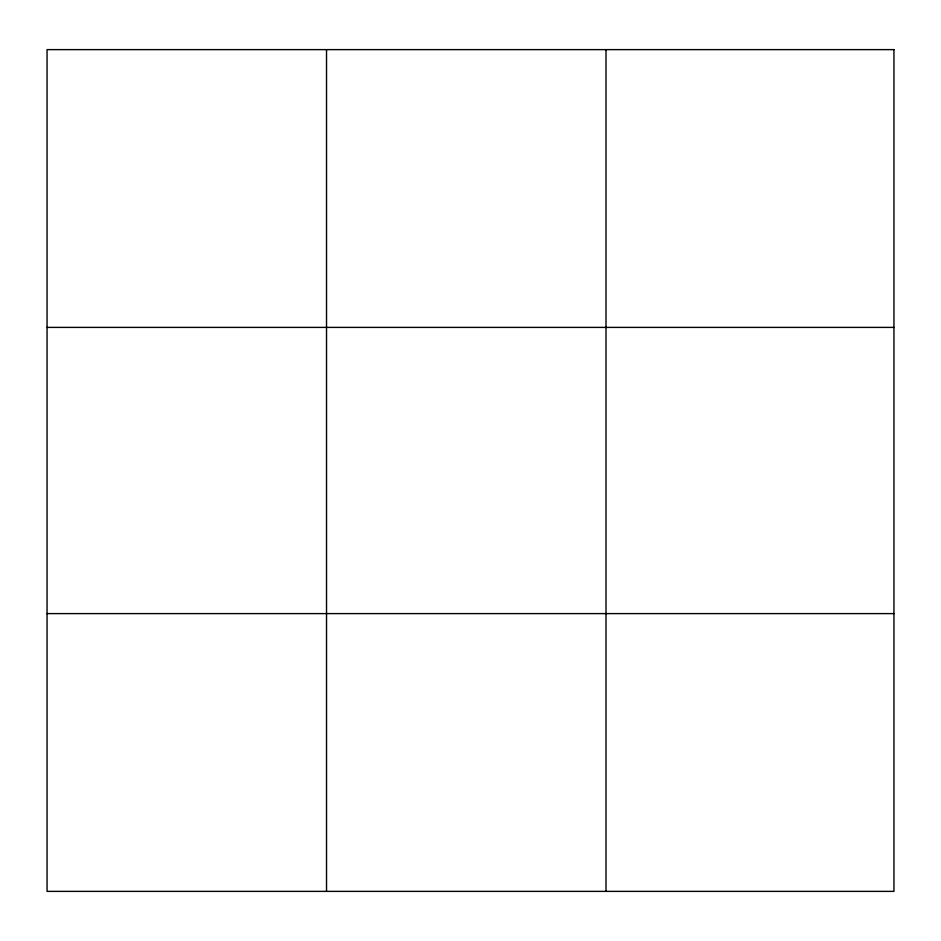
<?xml version="1.0" encoding="UTF-8"?>
<svg xmlns="http://www.w3.org/2000/svg" width="941" height="941" viewBox="0 0 941 941"><rect width="100%" height="100%" fill="white"/><g stroke="black" fill="none" stroke-linecap="round" stroke-linejoin="round"><path stroke-width="1.41" d="M326.527 49.626L326.527 891.374M606.004 49.626L606.004 891.374M47.05 327.397L893.95 327.397M47.05 613.603L893.95 613.603M893.95 49.626L893.95 891.374L47.05 891.374L47.05 49.626L893.95 49.626"/></g></svg>
